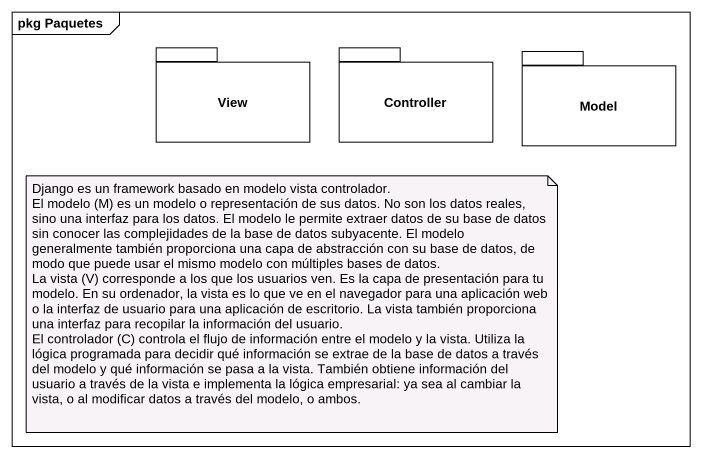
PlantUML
@startuml
mainframe pkg Paquetes
package View {
}
package Controller {
}
package Model {
}
note as N1
  Django es un framework basado en modelo vista controlador.
  El modelo (M) es un modelo o representación de sus datos. No son los datos reales, sino una interfaz para los datos. El modelo le permite extraer datos de su base de datos sin conocer las complejidades de la base de datos subyacente. El modelo generalmente también proporciona una capa de abstracción con su base de datos, de modo que puede usar el mismo modelo con múltiples bases de datos.
  La vista (V) corresponde a los que los usuarios ven. Es la capa de presentación para tu modelo. En su ordenador, la vista es lo que ve en el navegador para una aplicación web o la interfaz de usuario para una aplicación de escritorio. La vista también proporciona una interfaz para recopilar la información del usuario.
  El controlador (C) controla el flujo de información entre el modelo y la vista. Utiliza la lógica programada para decidir qué información se extrae de la base de datos a través del modelo y qué información se pasa a la vista. También obtiene información del usuario a través de la vista e implementa la lógica empresarial: ya sea al cambiar la vista, o al modificar datos a través del modelo, o ambos.
end note
@enduml
